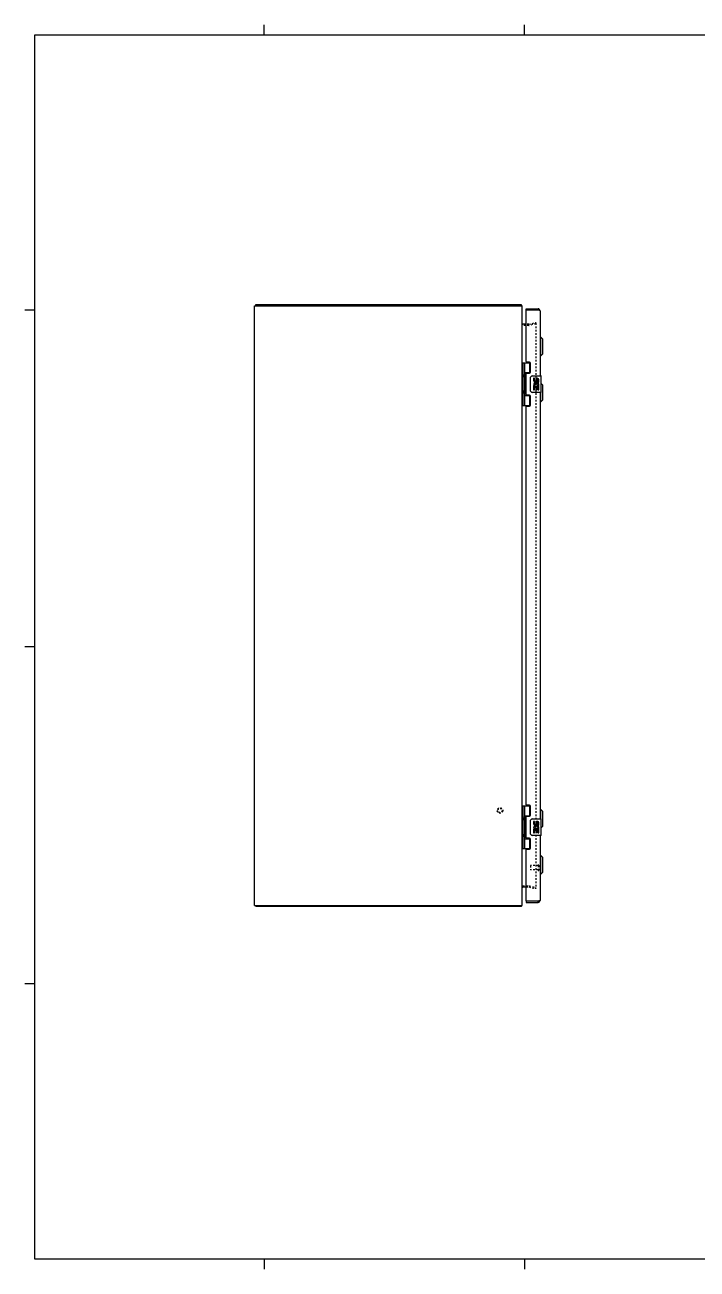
# Model space of a CAD drawing. Header units: inches. Extents: x 15 to 129, y 9 to 83.
# Drawn here: x 15.2 to 55.4, y 9 to 83.4 of the extents above; entities that cross this region are included whole.
import ezdxf
from ezdxf.enums import TextEntityAlignment as Align

# ---------------------------------------------------------------- set-up
doc = ezdxf.new("R2010")
doc.units = ezdxf.units.IN
doc.header["$MEASUREMENT"] = 0
doc.linetypes.add('HIDDEN', pattern=[0.2, 0.1, -0.1])
for name, color, linetype in [('ATTRIBUTE', 3, 'Continuous'), ('DEFAULT_2', 8, 'HIDDEN'), ('DOOR_ASSEMBLY', 7, 'Continuous'), ('TITLE BLOCK', 8, 'Continuous')]:
    doc.layers.add(name, color=color, linetype=linetype)

# ---------------------------------------------------------------- blocks, each defined once
blk = doc.blocks.new('*U15')
at = {"layer": 'TITLE BLOCK'}
for p, q in [((0, -22.002), (0, 0)), ((0, 0), (33.98, 0)), ((4.125, 0), (4.125, 0.176)), ((8.801, 0), (8.801, 0.176)), ((0, -4.951), (-0.176, -4.951)), ((0, -11.001), (-0.176, -11.001)), ((0, -17.052), (-0.176, -17.052)), ((33.98, -22.002), (0, -22.002)), ((4.125, -22.002), (4.125, -22.178)), ((8.801, -22.002), (8.801, -22.178))]:
    blk.add_line(p, q, dxfattribs=at)
at = {"layer": 'ATTRIBUTE'}
for tag, height, p in [('DESDATE', 0.138, (29.855, -20.363)), ('DESCRIPTION1', 0.138, (29.029, -20.894)), ('SHEET', 0.22, (26.554, -21.287)), ('DESCRIPTION2', 0.138, (29.029, -21.117)), ('MACHNAME1', 0.138, (29.029, -21.614)), ('DRAWINGNUM', 0.22, (32.33, -21.7)), ('MACHNAME2', 0.138, (29.029, -21.837))]:
    blk.add_attdef(tag, text='', height=height, dxfattribs=at).set_placement(p, align=Align.MIDDLE)
blk.add_attdef('TOTAL', text='', height=0.22, dxfattribs=at).set_placement((26.554, -21.837), align=Align.MIDDLE_CENTER)

msp = doc.modelspace()

# ---------------------------------------------------------------- linework, layer by layer
at = {"color": 3, "linetype": 'Continuous'}
for p, q in [((28.954, 30.72), (28.954, 66.57)), ((28.954, 66.57), (44.954, 66.57)), ((29.017, 66.645), (44.891, 66.645)), ((44.954, 30.72), (44.954, 66.57)), ((45.202, 65.47), (44.961, 65.47)), ((44.961, 31.82), (45.202, 31.82)), ((28.954, 30.72), (44.954, 30.72)), ((44.891, 30.645), (29.017, 30.645))]:
    msp.add_line(p, q, dxfattribs=at)
at = {"color": 7, "linetype": 'Continuous'}
for p, q in [((29.017, 66.57), (29.017, 66.645)), ((44.891, 66.57), (44.891, 66.645)), ((44.916, 66.614), (44.891, 66.586)), ((29.017, 30.72), (29.017, 30.645)), ((44.891, 30.72), (44.891, 30.645)), ((44.916, 30.675), (44.891, 30.703))]:
    msp.add_line(p, q, dxfattribs=at)
at = {"color": 3, "linetype": 'Continuous'}
for points in [[(44.908, 66.626), (44.905, 66.63), (44.904, 66.633), (44.903, 66.635), (44.902, 66.636), (44.901, 66.638), (44.899, 66.64), (44.898, 66.641), (44.897, 66.642), (44.896, 66.643), (44.894, 66.644), (44.893, 66.644), (44.892, 66.644), (44.891, 66.645)], [(44.916, 66.614), (44.915, 66.615), (44.913, 66.617), (44.912, 66.619), (44.911, 66.621), (44.909, 66.623), (44.908, 66.626)], [(44.961, 65.47), (44.961, 65.471), (44.961, 65.472), (44.961, 65.473), (44.961, 65.475), (44.961, 65.476), (44.96, 65.478), (44.96, 65.479), (44.959, 65.481), (44.958, 65.482), (44.957, 65.484), (44.957, 65.485), (44.956, 65.487), (44.955, 65.488)], [(44.961, 65.489), (44.961, 65.488), (44.961, 65.488), (44.961, 65.487), (44.961, 65.486), (44.961, 65.485), (44.961, 65.484), (44.96, 65.483), (44.96, 65.482), (44.959, 65.481), (44.959, 65.481)], [(44.961, 31.82), (44.961, 31.818), (44.961, 31.817), (44.961, 31.816), (44.961, 31.814), (44.961, 31.813), (44.96, 31.811), (44.96, 31.81), (44.959, 31.808), (44.958, 31.807), (44.957, 31.805), (44.957, 31.804), (44.956, 31.802), (44.955, 31.801)], [(44.961, 31.8), (44.961, 31.801), (44.961, 31.801), (44.961, 31.802), (44.961, 31.803), (44.961, 31.804), (44.961, 31.805), (44.96, 31.806), (44.96, 31.807), (44.959, 31.808), (44.959, 31.808)], [(44.905, 30.659), (44.904, 30.657), (44.903, 30.654), (44.902, 30.653), (44.901, 30.651), (44.899, 30.649), (44.898, 30.648), (44.897, 30.647), (44.896, 30.646), (44.894, 30.645), (44.893, 30.645), (44.892, 30.645), (44.891, 30.645)], [(44.916, 30.675), (44.915, 30.674), (44.913, 30.672), (44.912, 30.67), (44.911, 30.668), (44.909, 30.666), (44.908, 30.663), (44.905, 30.659)]]:
    msp.add_lwpolyline(points, dxfattribs=at)
for centre, radius, start, end in [((44.837, 66.528), 0.117, 21.04265, 47.44308), ((44.996, 65.512), 0.042, 180, 270), ((44.996, 31.778), 0.042, 90, 180), ((44.837, 30.762), 0.117, 312.55692, 338.95735)]:
    msp.add_arc(centre, radius, start, end, dxfattribs=at)
at = {"layer": 'DEFAULT_2', "color": 8, "linetype": 'HIDDEN'}
for p, q in [((45.361, 65.47), (45.747, 65.574)), ((45.767, 65.501), (45.381, 65.398)), ((45.747, 65.574), (45.767, 65.501)), ((45.767, 65.547), (45.767, 31.742)), ((45.355, 65.395), (44.996, 65.395)), ((45.355, 65.47), (45.202, 65.47)), ((44.996, 31.895), (45.355, 31.895)), ((45.202, 31.82), (45.355, 31.82)), ((45.361, 31.819), (45.747, 31.715)), ((45.381, 31.891), (45.767, 31.788)), ((45.747, 31.715), (45.767, 31.788))]:
    msp.add_line(p, q, dxfattribs=at)
for points in [[(45.747, 65.567), (45.747, 65.567), (45.745, 65.567), (45.743, 65.566)], [(45.752, 65.566), (45.751, 65.567), (45.749, 65.567), (45.747, 65.567)], [(45.752, 65.566), (45.754, 65.566), (45.756, 65.565), (45.758, 65.564), (45.759, 65.563), (45.761, 65.561), (45.762, 65.56), (45.763, 65.558), (45.764, 65.556), (45.765, 65.555), (45.766, 65.553), (45.766, 65.551), (45.767, 65.549), (45.767, 65.547)], [(45.747, 31.722), (45.747, 31.722), (45.745, 31.722), (45.743, 31.723)], [(45.767, 31.742), (45.767, 31.74), (45.766, 31.738), (45.766, 31.736), (45.765, 31.734), (45.764, 31.733), (45.763, 31.731), (45.762, 31.729), (45.761, 31.728), (45.759, 31.726), (45.758, 31.725), (45.756, 31.724), (45.754, 31.723), (45.752, 31.723), (45.751, 31.722), (45.749, 31.722), (45.747, 31.722)]]:
    msp.add_lwpolyline(points, dxfattribs=at)
for radius in [0.164, 0.124]:
    msp.add_circle((43.629, 36.395), radius, dxfattribs=at)
for centre, radius, start, end in [((45.355, 65.495), 0.025, 270, 285), ((45.355, 65.495), 0.1, 270, 285), ((45.355, 31.795), 0.1, 75, 90), ((45.355, 31.795), 0.025, 75, 90)]:
    msp.add_arc(centre, radius, start, end, dxfattribs=at)
at = {"layer": 'DOOR_ASSEMBLY', "color": 7, "linetype": 'Continuous'}
for p, q in [((45.202, 66.32), (45.202, 66.395)), ((45.217, 66.32), (45.202, 66.32)), ((45.91, 66.395), (45.91, 66.32)), ((46.067, 64.696), (46.027, 64.696)), ((46.067, 63.593), (46.067, 64.696)), ((46.185, 64.578), (46.067, 64.696)), ((46.185, 63.711), (46.185, 64.578)), ((46.067, 63.593), (46.027, 63.593)), ((46.185, 63.711), (46.067, 63.593)), ((44.954, 62.516), (44.959, 62.517)), ((44.959, 63.174), (44.959, 60.615)), ((44.959, 63.174), (45.444, 63.174)), ((44.998, 63.174), (44.998, 60.615)), ((45.097, 63.174), (45.097, 62.487)), ((45.097, 62.584), (45.444, 62.584)), ((45.386, 62.575), (45.386, 62.552)), ((45.386, 62.575), (45.438, 62.575)), ((45.417, 62.584), (45.417, 63.174)), ((44.955, 62.257), (44.959, 62.257)), ((45.097, 62.286), (45.097, 61.503)), ((45.113, 62.457), (45.113, 62.458)), ((45.113, 62.457), (45.113, 62.317)), ((45.113, 62.316), (45.113, 62.317)), ((45.113, 62.316), (45.113, 62.315)), ((45.462, 61.495), (45.462, 62.295)), ((45.562, 62.395), (46.072, 62.395)), ((45.638, 62.24), (45.638, 62.104)), ((45.7, 62.24), (45.638, 62.24)), ((45.638, 61.779), (45.638, 61.549)), ((45.656, 61.779), (45.638, 61.779)), ((45.69, 61.779), (45.718, 61.798)), ((45.69, 61.779), (45.95, 61.779)), ((45.7, 62.104), (45.7, 62.24)), ((45.766, 62.167), (45.766, 62.098)), ((45.826, 62.104), (45.826, 62.146)), ((45.881, 61.815), (45.939, 61.79)), ((45.889, 62.01), (45.889, 62.146)), ((45.889, 62.01), (45.95, 62.01)), ((45.95, 62.01), (45.95, 62.166)), ((45.95, 61.826), (45.95, 61.879)), ((45.95, 61.549), (45.95, 61.779)), ((46.087, 61.41), (46.087, 62.38)), ((46.185, 61.828), (46.087, 61.925)), ((46.185, 60.961), (46.185, 61.828)), ((44.954, 61.273), (44.959, 61.273)), ((44.955, 61.532), (44.959, 61.533)), ((45.097, 61.302), (45.097, 60.615)), ((45.097, 61.206), (45.444, 61.206)), ((45.113, 61.473), (45.113, 61.474)), ((45.113, 61.473), (45.113, 61.333)), ((45.113, 61.332), (45.113, 61.333)), ((45.113, 61.332), (45.113, 61.331)), ((45.386, 61.237), (45.386, 61.215)), ((45.438, 61.215), (45.386, 61.215)), ((45.417, 60.615), (45.417, 61.206)), ((46.072, 61.395), (45.562, 61.395)), ((45.638, 61.549), (45.7, 61.549)), ((45.7, 61.549), (45.7, 61.716)), ((45.7, 61.716), (45.766, 61.716)), ((45.766, 61.716), (45.766, 61.58)), ((45.766, 61.58), (45.826, 61.58)), ((45.826, 61.58), (45.826, 61.716)), ((45.826, 61.716), (45.889, 61.716)), ((45.889, 61.549), (45.889, 61.716)), ((45.889, 61.549), (45.95, 61.549)), ((46.067, 60.843), (46.067, 61.395)), ((44.959, 60.615), (45.444, 60.615)), ((46.067, 60.843), (46.027, 60.843)), ((46.185, 60.961), (46.067, 60.843)), ((44.959, 36.674), (45.444, 36.674)), ((44.959, 36.674), (44.959, 34.115)), ((44.998, 36.674), (44.998, 34.115)), ((45.097, 36.674), (45.097, 35.987)), ((45.417, 36.084), (45.417, 36.674)), ((44.954, 36.016), (44.959, 36.017)), ((44.955, 35.757), (44.959, 35.757)), ((45.097, 36.084), (45.444, 36.084)), ((45.097, 35.786), (45.097, 35.003)), ((45.113, 35.958), (45.113, 35.957)), ((45.113, 35.957), (45.113, 35.817)), ((45.113, 35.817), (45.113, 35.816)), ((45.113, 35.815), (45.113, 35.816)), ((45.386, 36.075), (45.438, 36.075)), ((45.386, 36.075), (45.386, 36.052)), ((45.462, 34.995), (45.462, 35.795)), ((45.562, 35.895), (46.072, 35.895)), ((45.7, 35.74), (45.638, 35.74)), ((45.638, 35.74), (45.638, 35.604)), ((45.7, 35.604), (45.7, 35.74)), ((46.067, 36.446), (46.027, 36.446)), ((46.185, 36.328), (46.067, 36.446)), ((46.067, 35.895), (46.067, 36.446)), ((46.087, 34.91), (46.087, 35.88)), ((46.185, 35.461), (46.185, 36.328)), ((44.955, 35.032), (44.959, 35.033)), ((45.113, 34.974), (45.113, 34.973)), ((45.113, 34.973), (45.113, 34.833)), ((45.656, 35.279), (45.638, 35.279)), ((45.638, 35.279), (45.638, 35.049)), ((45.638, 35.049), (45.7, 35.049)), ((45.69, 35.279), (45.718, 35.298)), ((45.69, 35.279), (45.95, 35.279)), ((45.7, 35.216), (45.766, 35.216)), ((45.7, 35.049), (45.7, 35.216)), ((45.766, 35.667), (45.766, 35.598)), ((45.766, 35.216), (45.766, 35.08)), ((45.766, 35.08), (45.826, 35.08)), ((45.826, 35.604), (45.826, 35.646)), ((45.826, 35.216), (45.889, 35.216)), ((45.826, 35.08), (45.826, 35.216)), ((45.881, 35.315), (45.939, 35.29)), ((45.889, 35.51), (45.889, 35.646)), ((45.889, 35.51), (45.95, 35.51)), ((45.889, 35.049), (45.889, 35.216)), ((45.889, 35.049), (45.95, 35.049)), ((45.95, 35.51), (45.95, 35.666)), ((45.95, 35.326), (45.95, 35.379)), ((45.95, 35.049), (45.95, 35.279)), ((46.185, 35.461), (46.087, 35.364)), ((44.954, 34.773), (44.959, 34.773)), ((45.097, 34.802), (45.097, 34.115)), ((45.097, 34.706), (45.444, 34.706)), ((45.113, 34.833), (45.113, 34.832)), ((45.113, 34.831), (45.113, 34.832)), ((45.386, 34.737), (45.386, 34.715)), ((45.438, 34.715), (45.386, 34.715)), ((45.417, 34.115), (45.417, 34.706)), ((46.072, 34.895), (45.562, 34.895)), ((44.959, 34.115), (45.444, 34.115)), ((46.067, 33.696), (46.027, 33.696)), ((46.185, 33.578), (46.067, 33.696)), ((46.067, 32.593), (46.067, 33.696)), ((46.185, 32.711), (46.185, 33.578)), ((46.067, 32.593), (46.027, 32.593)), ((46.185, 32.711), (46.067, 32.593)), ((45.202, 30.97), (45.217, 30.97)), ((45.202, 30.97), (45.202, 30.895)), ((45.91, 30.895), (45.91, 30.97))]:
    msp.add_line(p, q, dxfattribs=at)
at = {"layer": 'DOOR_ASSEMBLY', "color": 3, "linetype": 'Continuous'}
for p, q in [((45.202, 66.395), (45.91, 66.395)), ((45.202, 63.236), (45.202, 66.305)), ((45.91, 66.32), (45.217, 66.32)), ((45.935, 66.314), (45.91, 66.32)), ((45.945, 66.312), (45.935, 66.314)), ((45.951, 66.31), (45.945, 66.312)), ((45.956, 66.309), (45.951, 66.31)), ((45.962, 66.307), (45.956, 66.309)), ((45.968, 66.306), (45.962, 66.307)), ((46.027, 66.278), (46.027, 62.395)), ((45.202, 61.268), (45.202, 62.521)), ((45.39, 63.205), (45.233, 63.205)), ((45.233, 62.552), (45.39, 62.552)), ((45.452, 62.614), (45.452, 63.143)), ((45.39, 61.237), (45.233, 61.237)), ((45.452, 60.646), (45.452, 61.175)), ((46.027, 61.395), (46.027, 35.895)), ((45.202, 36.736), (45.202, 60.553)), ((45.233, 60.584), (45.39, 60.584)), ((45.39, 36.705), (45.233, 36.705)), ((45.452, 36.114), (45.452, 36.643)), ((45.202, 34.768), (45.202, 36.021)), ((45.233, 36.052), (45.39, 36.052)), ((45.39, 34.737), (45.233, 34.737)), ((45.452, 34.146), (45.452, 34.675)), ((46.027, 34.895), (46.027, 31.012)), ((45.202, 30.985), (45.202, 34.053)), ((45.233, 34.084), (45.39, 34.084)), ((45.202, 30.895), (45.91, 30.895)), ((45.91, 30.97), (45.217, 30.97)), ((45.929, 30.974), (45.91, 30.97)), ((45.938, 30.976), (45.929, 30.974)), ((45.945, 30.977), (45.938, 30.976)), ((45.951, 30.979), (45.945, 30.977)), ((45.956, 30.98), (45.951, 30.979)), ((45.962, 30.982), (45.956, 30.98)), ((45.968, 30.983), (45.962, 30.982)), ((45.973, 30.985), (45.968, 30.983))]:
    msp.add_line(p, q, dxfattribs=at)
at = {"layer": 'DOOR_ASSEMBLY', "color": 8, "linetype": 'HIDDEN'}
for p, q in [((45.452, 33.084), (45.452, 32.856)), ((45.909, 33.094), (45.462, 33.094)), ((45.909, 32.846), (45.462, 32.846)), ((45.909, 33.112), (45.909, 32.828)), ((45.952, 33.112), (45.952, 32.828))]:
    msp.add_line(p, q, dxfattribs=at)
at = {"layer": 'DOOR_ASSEMBLY', "color": 3, "linetype": 'Continuous'}
for points in [[(46.027, 66.278), (46.027, 66.278), (46.027, 66.279), (46.027, 66.28), (46.026, 66.28), (46.026, 66.281), (46.026, 66.282), (46.025, 66.283), (46.024, 66.283), (46.024, 66.284), (46.023, 66.285), (46.022, 66.285), (46.021, 66.286), (46.02, 66.287), (46.019, 66.288), (46.018, 66.288), (46.016, 66.289), (46.015, 66.29), (46.014, 66.291), (46.012, 66.291), (46.01, 66.292), (46.009, 66.293), (46.007, 66.293), (46.005, 66.294), (46.003, 66.295), (46.001, 66.296), (45.999, 66.296), (45.997, 66.297), (45.995, 66.298), (45.993, 66.299), (45.991, 66.299), (45.988, 66.3), (45.986, 66.301), (45.983, 66.301), (45.981, 66.302), (45.978, 66.303), (45.976, 66.304), (45.973, 66.304), (45.968, 66.306)], [(46.027, 31.012), (46.027, 31.011), (46.027, 31.01), (46.027, 31.009), (46.026, 31.009), (46.026, 31.008), (46.026, 31.007), (46.025, 31.006), (46.024, 31.006), (46.024, 31.005), (46.023, 31.004), (46.022, 31.004), (46.021, 31.003), (46.02, 31.002), (46.019, 31.001), (46.018, 31.001), (46.016, 31), (46.015, 30.999), (46.014, 30.998), (46.012, 30.998), (46.01, 30.997), (46.009, 30.996), (46.007, 30.996), (46.005, 30.995), (46.003, 30.994), (46.001, 30.993), (45.999, 30.993), (45.997, 30.992), (45.995, 30.991), (45.993, 30.991), (45.991, 30.99), (45.988, 30.989), (45.986, 30.988), (45.983, 30.988), (45.981, 30.987), (45.978, 30.986), (45.976, 30.985), (45.973, 30.985)]]:
    msp.add_lwpolyline(points, dxfattribs=at)
at = {"layer": 'DOOR_ASSEMBLY', "color": 7, "linetype": 'Continuous'}
for points in [[(45.097, 62.53), (45.098, 62.522), (45.1, 62.512), (45.103, 62.502), (45.107, 62.491), (45.112, 62.479), (45.116, 62.467), (45.121, 62.456), (45.126, 62.444), (45.13, 62.433), (45.134, 62.421), (45.137, 62.41), (45.139, 62.398), (45.14, 62.387), (45.139, 62.375), (45.137, 62.364), (45.134, 62.352), (45.13, 62.34), (45.126, 62.329), (45.121, 62.317), (45.116, 62.306), (45.112, 62.294), (45.107, 62.282), (45.103, 62.271), (45.1, 62.261), (45.098, 62.251), (45.097, 62.243)], [(45.462, 62.295), (45.462, 62.301), (45.463, 62.307), (45.464, 62.313), (45.465, 62.319), (45.467, 62.325), (45.469, 62.331)], [(45.097, 61.546), (45.098, 61.538), (45.1, 61.528), (45.103, 61.518), (45.107, 61.507), (45.112, 61.495), (45.116, 61.483), (45.121, 61.472), (45.126, 61.46), (45.13, 61.449), (45.134, 61.437), (45.137, 61.426), (45.139, 61.414), (45.14, 61.403), (45.139, 61.391), (45.137, 61.38), (45.134, 61.368), (45.13, 61.356), (45.126, 61.345), (45.121, 61.333), (45.116, 61.322), (45.112, 61.31), (45.107, 61.298), (45.103, 61.287), (45.1, 61.277), (45.098, 61.267), (45.097, 61.259)], [(45.469, 61.458), (45.467, 61.464), (45.465, 61.47), (45.464, 61.476), (45.463, 61.482), (45.462, 61.488), (45.462, 61.495)], [(45.097, 36.03), (45.098, 36.022), (45.1, 36.012), (45.103, 36.002), (45.107, 35.991), (45.112, 35.979), (45.116, 35.967), (45.121, 35.956), (45.126, 35.944), (45.13, 35.933), (45.134, 35.921), (45.137, 35.91), (45.139, 35.898), (45.14, 35.887), (45.139, 35.875), (45.137, 35.864), (45.134, 35.852), (45.13, 35.84), (45.126, 35.829), (45.121, 35.817), (45.116, 35.806), (45.112, 35.794), (45.107, 35.782), (45.103, 35.771), (45.1, 35.761), (45.098, 35.751), (45.097, 35.743)], [(45.462, 35.795), (45.462, 35.801), (45.463, 35.807), (45.464, 35.813), (45.465, 35.819), (45.467, 35.825), (45.469, 35.831)], [(45.097, 35.046), (45.098, 35.038), (45.1, 35.028), (45.103, 35.018), (45.107, 35.007), (45.112, 34.995), (45.116, 34.983), (45.121, 34.972), (45.126, 34.96), (45.13, 34.949), (45.134, 34.937), (45.137, 34.926), (45.139, 34.914), (45.14, 34.903), (45.139, 34.891), (45.137, 34.88), (45.134, 34.868), (45.13, 34.856), (45.126, 34.845), (45.121, 34.833), (45.116, 34.822), (45.112, 34.81), (45.107, 34.798), (45.103, 34.787), (45.1, 34.777), (45.098, 34.767), (45.097, 34.759)], [(45.469, 34.958), (45.467, 34.964), (45.465, 34.97), (45.464, 34.976), (45.463, 34.982), (45.462, 34.988), (45.462, 34.995)]]:
    msp.add_lwpolyline(points, dxfattribs=at)
at = {"layer": 'DOOR_ASSEMBLY', "color": 3, "linetype": 'Continuous'}
for centre, radius, start, end in [((45.217, 66.305), 0.015, 90, 180), ((45.91, 66.278), 0.117, 0, 90), ((45.233, 63.236), 0.031, 180, 270), ((45.233, 62.521), 0.031, 90, 180), ((45.39, 63.143), 0.062, 0, 90), ((45.39, 62.614), 0.062, 270, 0), ((45.233, 61.268), 0.031, 180, 270), ((45.39, 61.175), 0.062, 0, 90), ((45.233, 60.553), 0.031, 90, 180), ((45.39, 60.646), 0.062, 270, 0), ((45.233, 36.736), 0.031, 180, 270), ((45.39, 36.643), 0.062, 0, 90), ((45.233, 36.021), 0.031, 90, 180), ((45.39, 36.114), 0.062, 270, 0), ((45.233, 34.768), 0.031, 180, 270), ((45.39, 34.675), 0.062, 0, 90), ((45.233, 34.053), 0.031, 90, 180), ((45.39, 34.146), 0.062, 270, 0), ((45.217, 30.985), 0.015, 180, 270), ((45.91, 31.012), 0.117, 270, 0)]:
    msp.add_arc(centre, radius, start, end, dxfattribs=at)
at = {"layer": 'DOOR_ASSEMBLY', "color": 7, "linetype": 'Continuous'}
for centre, radius, start, end in [((45.91, 66.278), 0.042, 64.17702, 90), ((45.023, 62.457), 0.09, 0.67198, 34.64342), ((45.023, 62.317), 0.09, 325.35658, 359.32802), ((45.562, 62.295), 0.1, 90, 158.79459), ((45.791, 61.852), 0.154, 161.41988, 206.19629), ((45.732, 62.104), 0.0943, 180, 0), ((45.795, 61.853), 0.157, 9.70314, 161.87913), ((45.795, 61.853), 0.157, 205.73705, 207.8532), ((45.732, 62.104), 0.0314, 180, 261.22946), ((45.795, 61.853), 0.0943, 336.59665, 215.11217), ((45.731, 62.109), 0.0362, 263.42855, 341.76278), ((45.858, 62.146), 0.0943, 71.72667, 167.43379), ((45.858, 62.146), 0.0314, 0, 180.04847), ((45.858, 62.146), 0.0943, 12.54017, 71.70103), ((45.795, 61.853), 0.157, 336.59665, 350.29686), ((46.072, 62.38), 0.015, 0, 90), ((45.023, 61.473), 0.09, 0.67198, 34.64342), ((45.023, 61.333), 0.09, 325.35658, 359.32802), ((45.562, 61.495), 0.1, 201.20502, 270), ((46.072, 61.41), 0.015, 270, 0), ((45.023, 35.957), 0.09, 0.67198, 34.64342), ((45.023, 35.817), 0.09, 325.35658, 359.32802), ((45.562, 35.795), 0.1, 90, 158.79459), ((45.858, 35.646), 0.0943, 71.72667, 167.43379), ((45.858, 35.646), 0.0943, 12.54017, 71.70103), ((46.072, 35.88), 0.015, 0, 90), ((45.023, 34.973), 0.09, 0.67198, 34.64342), ((45.791, 35.352), 0.154, 161.41988, 206.19629), ((45.732, 35.604), 0.0943, 180, 0), ((45.795, 35.353), 0.157, 9.70314, 161.87913), ((45.795, 35.353), 0.157, 205.73705, 207.8532), ((45.732, 35.604), 0.0314, 180, 261.22946), ((45.795, 35.353), 0.0943, 336.59665, 215.11217), ((45.731, 35.609), 0.0362, 263.42855, 341.76278), ((45.858, 35.646), 0.0314, 0, 180.04847), ((45.795, 35.353), 0.157, 336.59665, 350.29686), ((45.023, 34.833), 0.09, 325.35658, 359.32802), ((45.562, 34.995), 0.1, 201.20502, 270), ((46.072, 34.91), 0.015, 270, 0), ((45.91, 31.012), 0.042, 270, 295.82296)]:
    msp.add_arc(centre, radius, start, end, dxfattribs=at)
at = {"layer": 'DOOR_ASSEMBLY', "color": 8, "linetype": 'HIDDEN'}
for centre, radius, start, end in [((45.462, 33.084), 0.01, 90, 180), ((45.462, 32.856), 0.01, 180, 270), ((45.931, 33.112), 0.0215, 0, 180), ((45.931, 32.828), 0.0215, 180, 0)]:
    msp.add_arc(centre, radius, start, end, dxfattribs=at)
at = {"layer": 'DOOR_ASSEMBLY', "color": 7, "linetype": 'Continuous'}
for centre in [(45.186, 62.387), (45.186, 61.403), (45.186, 35.887), (45.186, 34.903)]:
    msp.add_ellipse(centre, major_axis=(0, 0.188), ratio=0.5625, start_param=1.007189, end_param=2.134404, dxfattribs=at)

# ---------------------------------------------------------------- block references
at = {"xscale": 3.328687084962897, "yscale": 3.328687084962897, "zscale": 3.328687084962897}
msp.add_blockref('*U15', (15.794, 82.791), dxfattribs=at)

doc.saveas('drawing.dxf')
